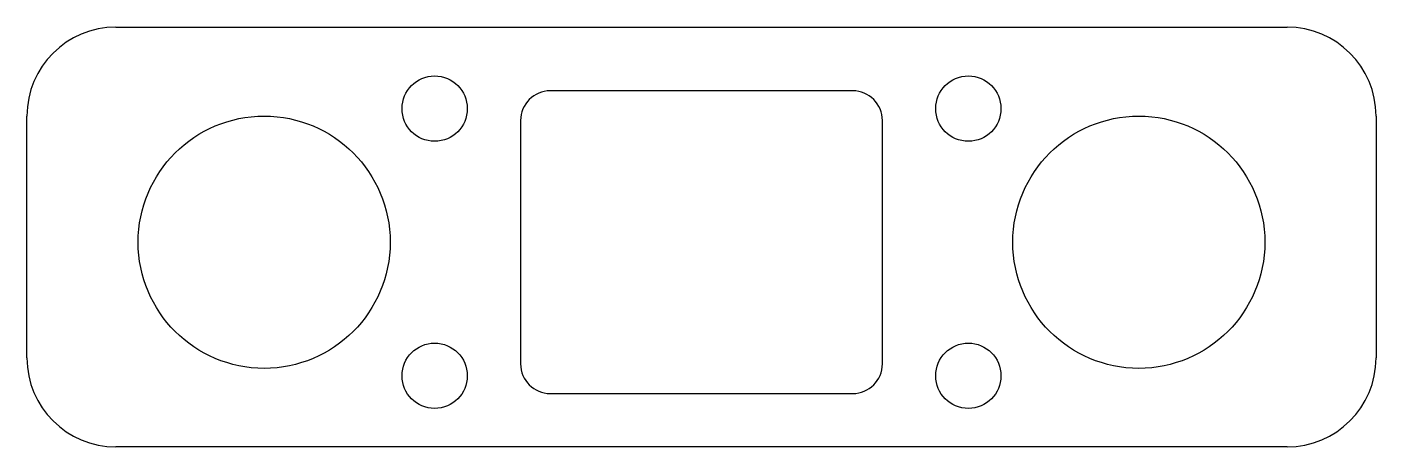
# Model space of a CAD drawing. Header units: millimetres. Extents: x -22.8 to 22.8, y -7.1 to 7.1.
import ezdxf

# ---------------------------------------------------------------- set-up
doc = ezdxf.new("R2010")
doc.units = ezdxf.units.MM

msp = doc.modelspace()

# ---------------------------------------------------------------- linework, layer by layer
for p, q in [((-19.75, 7.075), (19.75, 7.075)), ((5.1, 4.925), (-5.1, 4.925)), ((-22.75, -4.075), (-22.75, 4.075)), ((-6.1, 3.925), (-6.1, -4.275)), ((6.1, -4.275), (6.1, 3.925)), ((22.75, 4.075), (22.75, -4.075)), ((-5.1, -5.275), (5.1, -5.275)), ((19.75, -7.075), (-19.75, -7.075))]:
    msp.add_line(p, q)
for centre, radius in [((-9, 4.325), 1.1), ((9, 4.325), 1.1), ((-14.75, -0.175), 4.25), ((14.75, -0.175), 4.25), ((-9, -4.675), 1.1), ((9, -4.675), 1.1)]:
    msp.add_circle(centre, radius)
for centre, radius, start, end in [((-19.75, 4.075), 3, 90, 180), ((19.75, 4.075), 3, 0, 90), ((-5.1, 3.925), 1, 90, 180), ((5.1, 3.925), 1, 0, 90), ((-19.75, -4.075), 3, 180, 270), ((19.75, -4.075), 3, -90, 0), ((-5.1, -4.275), 1, 180, 270), ((5.1, -4.275), 1, -90, 0)]:
    msp.add_arc(centre, radius, start, end)

doc.saveas('drawing.dxf')
